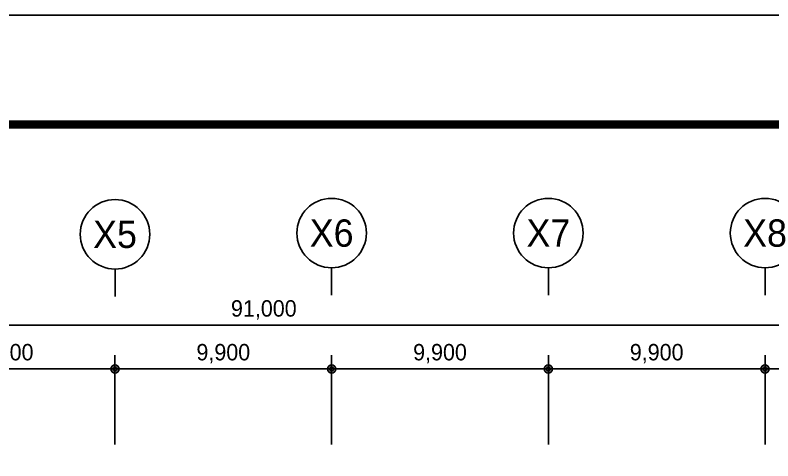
# Model space of a CAD drawing. Header units: metres. Extents: x 630750 to 860239, y 578133 to 726633.
# Drawn here: x 713644 to 748263, y 706259 to 726633 of the extents above; entities that cross this region are included whole.
import ezdxf
from ezdxf.enums import TextEntityAlignment as Align

# ---------------------------------------------------------------- set-up
doc = ezdxf.new("R2010")
doc.units = ezdxf.units.M
doc.header["$LTSCALE"] = 300
doc.layers.get('Defpoints').update_dxf_attribs({"color": 8})
for name, color, linetype in [('001dmp-FORM', 7, 'Continuous'), ('A-DIM', 7, 'Continuous'), ('A-GRID-DIMS', 14, 'Continuous'), ('DIM', 7, 'Continuous')]:
    doc.layers.add(name, color=color, linetype=linetype)
doc.styles.add('TEXT(돋음)', font='')
doc.styles.add('돋움', font='')
doc.styles.get('TEXT(돋음)').set_extended_font_data('Dotum')
doc.styles.get('돋움').set_extended_font_data('Dotum')
doc.dimstyles.new('DIM250', dxfattribs={"dimscale": 250, "dimtxt": 3, "dimasz": 1, "dimexe": 2, "dimexo": 3, "dimgap": 1, "dimtad": 1, "dimdec": 0, "dimzin": 0, "dimdsep": 46, "dimlunit": 6, "dimtxsty": 'TEXT(돋음)', "dimblk": 'Z_DOT', "dimcen": 2.5, "dimdle": 2, "dimclrd": 256, "dimclre": 256, "dimclrt": 3, "dimadec": 0, "dimazin": 0, "dimtfac": 1, "dimtdec": 0, "dimtix": 1, "dimtmove": 2, "dimatfit": 3, "dimldrblk": 'Z_DOT', "dimfxl": 1, "dimtolj": 1, "dimtzin": 0, "dimarcsym": 0})

# ---------------------------------------------------------------- blocks, each defined once
blk = doc.blocks.new('Z_DOT')
at = {"layer": 'DIM', "color": 7}
for p, q in [((0, -2.5), (0, 2.5)), ((-2.5, 0), (2.5, 0))]:
    blk.add_line(p, q, dxfattribs=at)
for radius in [0.75, 0.375]:
    blk.add_circle((0, 0), radius, dxfattribs=at)
blk = doc.blocks.new('*D65')
at = {"layer": 'A-DIM', "lineweight": -2, "transparency": 16777216}
for p, q in [((679505, 707009), (679505, 712959)), ((770505, 707009), (770505, 712959)), ((770255, 712459), (679755, 712459))]:
    blk.add_line(p, q, dxfattribs=at)
at = {"layer": 'Defpoints', "color": 0, "transparency": 16777216}
for p in [(679505, 712459), (679505, 706259), (770505, 706259)]:
    blk.add_point(p, dxfattribs=at)
at = {"layer": 'A-DIM', "lineweight": -2, "transparency": 16777216, "xscale": 250, "yscale": 250, "zscale": 250}
for p, rotation in [((679505, 712459), 179.9999997598762), ((770505, 712459), 359.9999997598762)]:
    blk.add_blockref('Z_DOT', p, dxfattribs=dict(at, rotation=rotation))
at = {"layer": 'A-DIM', "color": 3, "transparency": 16777216, "insert": (725005, 713157), "char_height": 750, "attachment_point": 5, "rotation": 360, "style": 'TEXT(돋음)'}
blk.add_mtext('\\A1;91,000', dxfattribs=at)
blk = doc.blocks.new('*D67')
at = {"layer": 'A-DIM', "lineweight": -2, "transparency": 16777216}
for p, q in [((718205, 707009), (718205, 710959)), ((728105, 707009), (728105, 710959)), ((727855, 710459), (718455, 710459))]:
    blk.add_line(p, q, dxfattribs=at)
at = {"layer": 'Defpoints', "color": 0, "transparency": 16777216}
for p in [(718205, 710459), (718205, 706259), (728105, 706259)]:
    blk.add_point(p, dxfattribs=at)
at = {"layer": 'A-DIM', "lineweight": -2, "transparency": 16777216, "xscale": 250, "yscale": 250, "zscale": 250}
for p, rotation in [((718205, 710459), 179.9999997598762), ((728105, 710459), 359.9999997598762)]:
    blk.add_blockref('Z_DOT', p, dxfattribs=dict(at, rotation=rotation))
at = {"layer": 'A-DIM', "color": 3, "transparency": 16777216, "insert": (723155, 711157), "char_height": 750, "attachment_point": 5, "rotation": 360, "style": 'TEXT(돋음)'}
blk.add_mtext('\\A1;9,900', dxfattribs=at)
blk = doc.blocks.new('*D68')
at = {"layer": 'A-DIM', "lineweight": -2, "transparency": 16777216}
for p, q in [((708305, 707009), (708305, 710959)), ((718205, 707009), (718205, 710959)), ((717955, 710459), (708555, 710459))]:
    blk.add_line(p, q, dxfattribs=at)
at = {"layer": 'Defpoints', "color": 0, "transparency": 16777216}
for p in [(708305, 710459), (708305, 706259), (718205, 706259)]:
    blk.add_point(p, dxfattribs=at)
at = {"layer": 'A-DIM', "lineweight": -2, "transparency": 16777216, "xscale": 250, "yscale": 250, "zscale": 250}
for p, rotation in [((708305, 710459), 179.9999997598762), ((718205, 710459), 359.9999997598762)]:
    blk.add_blockref('Z_DOT', p, dxfattribs=dict(at, rotation=rotation))
at = {"layer": 'A-DIM', "color": 3, "transparency": 16777216, "insert": (713255, 711157), "char_height": 750, "attachment_point": 5, "rotation": 360, "style": 'TEXT(돋음)'}
blk.add_mtext('\\A1;9,900', dxfattribs=at)
blk = doc.blocks.new('*D69')
at = {"layer": 'A-DIM', "lineweight": -2, "transparency": 16777216}
for p, q in [((738005, 707009), (738005, 710959)), ((747905, 707009), (747905, 710959)), ((747655, 710459), (738255, 710459))]:
    blk.add_line(p, q, dxfattribs=at)
at = {"layer": 'Defpoints', "color": 0, "transparency": 16777216}
for p in [(738005, 710459), (738005, 706259), (747905, 706259)]:
    blk.add_point(p, dxfattribs=at)
at = {"layer": 'A-DIM', "lineweight": -2, "transparency": 16777216, "xscale": 250, "yscale": 250, "zscale": 250}
for p, rotation in [((738005, 710459), 179.9999997598762), ((747905, 710459), 359.9999997598762)]:
    blk.add_blockref('Z_DOT', p, dxfattribs=dict(at, rotation=rotation))
at = {"layer": 'A-DIM', "color": 3, "transparency": 16777216, "insert": (742955, 711157), "char_height": 750, "attachment_point": 5, "rotation": 360, "style": 'TEXT(돋음)'}
blk.add_mtext('\\A1;9,900', dxfattribs=at)
blk = doc.blocks.new('*D70')
at = {"layer": 'A-DIM', "lineweight": -2, "transparency": 16777216}
for p, q in [((728105, 707009), (728105, 710959)), ((738005, 707009), (738005, 710959)), ((737755, 710459), (728355, 710459))]:
    blk.add_line(p, q, dxfattribs=at)
at = {"layer": 'Defpoints', "color": 0, "transparency": 16777216}
for p in [(728105, 710459), (728105, 706259), (738005, 706259)]:
    blk.add_point(p, dxfattribs=at)
at = {"layer": 'A-DIM', "lineweight": -2, "transparency": 16777216, "xscale": 250, "yscale": 250, "zscale": 250}
for p, rotation in [((728105, 710459), 179.9999997598762), ((738005, 710459), 359.9999997598762)]:
    blk.add_blockref('Z_DOT', p, dxfattribs=dict(at, rotation=rotation))
at = {"layer": 'A-DIM', "color": 3, "transparency": 16777216, "insert": (733055, 711157), "char_height": 750, "attachment_point": 5, "rotation": 360, "style": 'TEXT(돋음)'}
blk.add_mtext('\\A1;9,900', dxfattribs=at)
blk = doc.blocks.new('*D71')
at = {"layer": 'A-DIM', "lineweight": -2, "transparency": 16777216}
for p, q in [((747905, 707009), (747905, 710959)), ((754505, 707009), (754505, 710959)), ((754255, 710459), (748155, 710459))]:
    blk.add_line(p, q, dxfattribs=at)
at = {"layer": 'Defpoints', "color": 0, "transparency": 16777216}
for p in [(747905, 710459), (747905, 706259), (754505, 706259)]:
    blk.add_point(p, dxfattribs=at)
at = {"layer": 'A-DIM', "lineweight": -2, "transparency": 16777216, "xscale": 250, "yscale": 250, "zscale": 250}
for p, rotation in [((747905, 710459), 179.9999997598762), ((754505, 710459), 359.9999997598762)]:
    blk.add_blockref('Z_DOT', p, dxfattribs=dict(at, rotation=rotation))
at = {"layer": 'A-DIM', "color": 3, "transparency": 16777216, "insert": (751205, 711157), "char_height": 750, "attachment_point": 5, "rotation": 360, "style": 'TEXT(돋음)'}
blk.add_mtext('\\A1;6,600', dxfattribs=at)
blk = doc.blocks.new('*U28')
blk.add_line((0, 5), (0, 0))
blk.add_circle((0, 11.35), 6.35)
at = {"color": 3, "style": '돋움'}
blk.add_attdef('NO', text='', height=5, dxfattribs=at).set_placement((0, 11.35), align=Align.MIDDLE_CENTER)
blk = doc.blocks.new('xref-sheet(건축)')
at = {"layer": '001dmp-FORM', "color": 30}
blk.add_lwpolyline([(8410, 5940), (0, 5940), (0, 0), (8410, 0)], close=True, dxfattribs=at)
at = {"layer": '001dmp-FORM', "const_width": 15}
blk.add_lwpolyline([(300, 200), (300, 5740), (8210, 5740), (8210, 200)], close=True, dxfattribs=at)

msp = doc.modelspace()

# ---------------------------------------------------------------- block references
at = {"xscale": 24.9999912600033, "yscale": 24.99999123637099, "zscale": 24.99999123690949}
msp.add_blockref('xref-sheet(건축)', (630750, 578132.8), dxfattribs=at)
at = {"layer": 'A-GRID-DIMS', "xscale": 250, "yscale": 250, "zscale": 250}
for p, values in [((718206.6, 713776.7, 0), {'NO': 'X5'}), ((728104.6, 713834, 0), {'NO': 'X6'}), ((738006.6, 713833.9, 0), {'NO': 'X7'}), ((747906.6, 713834, 0), {'NO': 'X8'})]:
    msp.add_blockref('*U28', p, dxfattribs=at).add_auto_attribs(values)

# ---------------------------------------------------------------- dimensions: what is measured, and where the dimension line sits
at = {"layer": 'A-DIM'}
for base, p1, p2, picture, middle in [((679504.6, 712458.9, 0), (770504.6, 706258.9, 0), (679504.6, 706258.9, 0), '*D65', (725004.6, 713156.7, 0)), ((708304.6, 710458.9, 0), (718204.6, 706258.9, 0), (708304.6, 706258.9, 0), '*D68', (713254.6, 711156.7, 0)), ((718204.6, 710458.9, 0), (728104.6, 706258.9, 0), (718204.6, 706258.9, 0), '*D67', (723154.6, 711156.7, 0)), ((728104.6, 710458.9, 0), (738004.6, 706258.9, 0), (728104.6, 706258.9, 0), '*D70', (733054.6, 711156.7, 0)), ((738004.6, 710458.9, 0), (747904.6, 706258.9, 0), (738004.6, 706258.9, 0), '*D69', (742954.6, 711156.7, 0)), ((747904.6, 710458.9, 0), (754504.6, 706258.9, 0), (747904.6, 706258.9, 0), '*D71', (751204.6, 711156.7, 0))]:
    dim = msp.add_linear_dim(base=base, p1=p1, p2=p2, angle=180, dimstyle='DIM250', dxfattribs=at)
    dim.commit()
    dim.dimension.update_dxf_attribs({"geometry": picture, "text_midpoint": middle})

doc.saveas('drawing.dxf')
